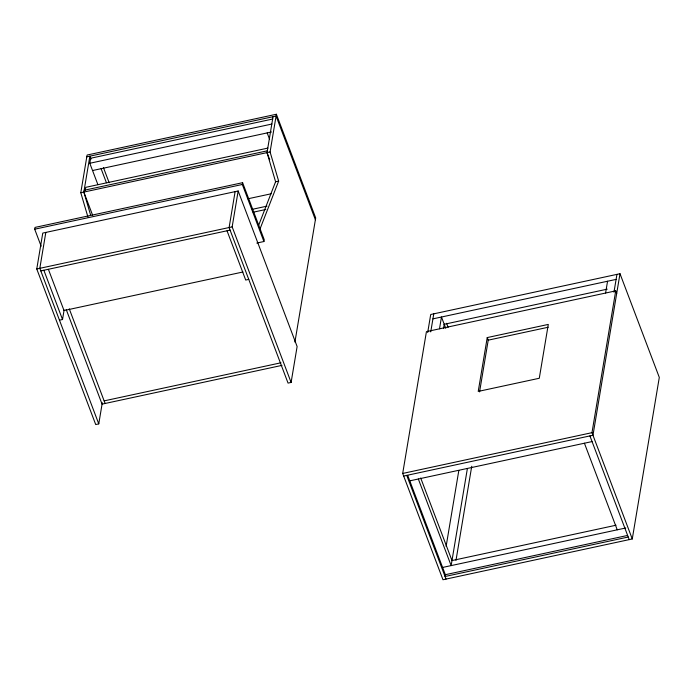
<?xml version="1.0" encoding="UTF-8"?>
<svg xmlns="http://www.w3.org/2000/svg" width="694" height="694" viewBox="0 0 694 694"><rect width="100%" height="100%" fill="white"/><g stroke="black" fill="none" stroke-linecap="round" stroke-linejoin="round"><path stroke-width="1.04" d="M41.146 246.214L34.7 229.202L35.004 227.415L242.605 182.687L264.223 239.725L263.92 241.521L256.797 243.056M102.296 402.763L98.765 423.878L95.711 424.537L36.765 268.977L42.768 233.08L238.163 190.98L297.119 346.54L291.107 382.437L288.053 383.097L229.107 227.537L235.11 191.639M45.821 232.421L39.818 268.318L98.765 423.878M87.886 216.849L80.79 192.732L87.097 155.04L276.386 114.258L315.692 217.959L294.915 342.081M59.467 320.168L62.521 319.518L64.108 310.01M90.645 215.192L83.844 192.073L89.856 156.176L91.001 159.195M85.267 190.338L85.77 187.328L267.901 148.091M97.889 184.621L89.795 163.272L90.636 158.249L272.759 119.012M291.107 382.437L232.16 226.877L238.163 190.98M263.92 241.521L242.31 184.483L242.605 182.687M258.697 225.186L275.596 181.75L267.025 152.611L273.037 116.705M259.782 229.575L278.65 181.099L270.079 151.951L276.386 114.258M427.686 332.556L430.714 314.495L620.002 273.714L659.3 377.415L632.269 538.96L442.98 579.742L402.694 473.447L426.428 331.645L615.717 290.864L616.697 293.458M430.74 331.897L433.767 313.835M439.502 328.783L441.471 317.019L445.748 328.305M443.509 328.557L444.221 324.28M446.121 546.378L458.829 470.454M407.716 475.399L445.348 574.701L445.045 576.497L628.235 537.026M487.231 337.579L478.227 391.416L539.281 378.265L548.295 324.419L487.231 337.579L488.22 340.164L479.563 391.902M467.374 468.615L451.143 565.601L418.335 478.999M455.993 560.344L471.738 466.247M605.593 292.998L607.554 281.235M613.956 292.226L616.949 274.364M632.269 538.96L591.982 432.666L615.717 290.864M620.002 273.714L592.971 435.259L403.682 476.041M86.802 156.827L276.091 116.054L315.388 219.755M89.795 163.272L271.918 124.035M92.554 170.533L271.493 131.981M84.148 190.277L267.329 150.815M80.79 192.732L270.079 151.951M34.7 229.202L242.31 184.483M275.596 181.75L278.65 181.099M247.888 198.796L271.189 193.782M252.234 209.328L266.99 206.144M253.145 212.217L265.793 209.493M36.765 268.977L232.16 226.877M40.799 270.912L230.087 230.13M242.969 271.987L64.022 310.539L48.398 269.324M248.756 279.387L245.702 280.046L227.033 230.79M432.926 318.858L616.107 279.396M444.143 324.298L607.207 289.164M104.143 400.88L280.966 362.788M281.955 365.382L102.07 404.134L66.208 309.489M488.22 340.164L548.225 327.238M402.694 473.447L591.982 432.666M409.781 480.847L592.017 441.584M451.907 560.587L616.029 525.228M442.599 567.44L625.78 527.978M445.348 574.701L627.471 535.464M589.917 435.91L629.215 539.62M584.417 443.223L617.235 529.817M446.589 323.283L448.116 327.308M420.694 478.001L451.985 560.57M406.727 475.381L446.034 579.091M267.181 132.91L269.472 138.947M267.025 152.611L269.714 159.681M103.467 167.688L109.184 182.782M101.098 168.694L106.434 182.774M83.844 192.073L92.658 215.331M69.261 308.83L105.124 403.474M43.852 270.252L62.521 319.518"/></g></svg>
